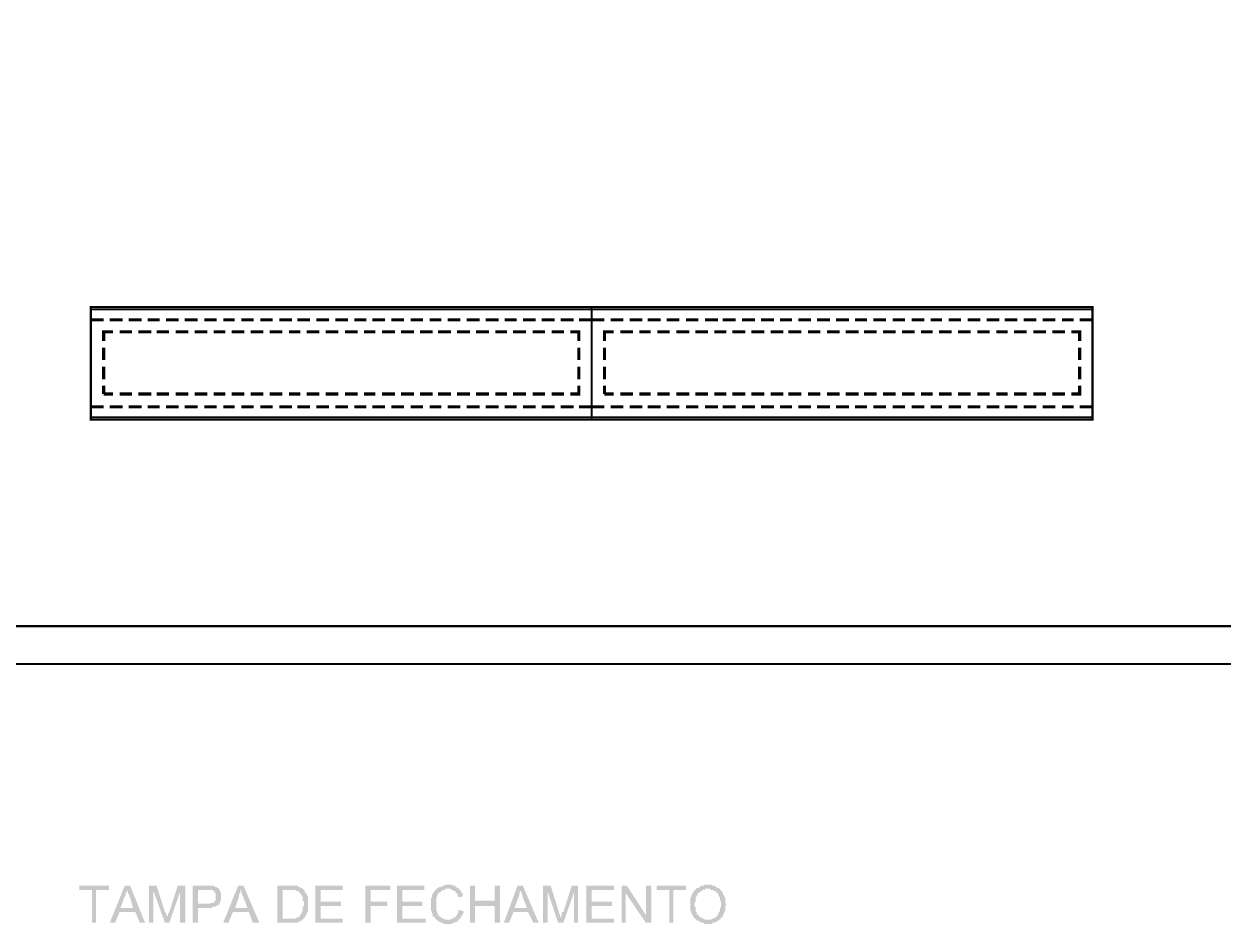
# Model space of a CAD drawing. Header units: millimetres. Extents: x 3240 to 3412, y 1366 to 1426.
# Drawn here: x 3376.373 to 3381.166, y 1383.042 to 1386.639 of the extents above; entities that cross this region are included whole.
import ezdxf

# ---------------------------------------------------------------- set-up
doc = ezdxf.new("R2010")
doc.units = ezdxf.units.MM
doc.layers.add('detalhes', color=1, linetype='Continuous')
doc.layers.add('P', color=7, linetype='Continuous')

# ---------------------------------------------------------------- blocks, each defined once
blk = doc.blocks.new('corte bb')
at = {"layer": 'detalhes', "linetype": 'Continuous'}
for points in [[(8.477, 33.297), (8.477, 34.602), (7.966, 34.602), (7.966, 34.779), (9.147, 34.779), (9.147, 34.602), (8.636, 34.602), (8.636, 33.297), (8.477, 33.297)], [(9.183, 33.297), (9.782, 34.779), (9.994, 34.779), (10.594, 33.297), (10.382, 33.297), (10.206, 33.72), (9.571, 33.72), (9.606, 33.879), (10.117, 33.879), (9.994, 34.302), (9.959, 34.355), (9.959, 34.443), (9.906, 34.443), (9.906, 34.567), (9.871, 34.567), (9.871, 34.514), (9.818, 34.514), (9.818, 34.39), (9.782, 34.355), (9.606, 33.879), (9.571, 33.72), (9.394, 33.297), (9.183, 33.297)], [(10.752, 33.297), (10.752, 34.779), (11.052, 34.779), (11.387, 33.72), (11.44, 33.667), (11.44, 33.597), (11.476, 33.544), (11.511, 33.597), (11.511, 33.667), (11.564, 33.72), (11.899, 34.779), (12.199, 34.779), (12.199, 33.297), (11.987, 33.297), (11.987, 34.514), (11.564, 33.297), (11.387, 33.297), (10.929, 34.567), (10.929, 33.297), (10.752, 33.297)], [(12.499, 33.297), (12.499, 34.779), (13.345, 34.779), (13.381, 34.726), (13.292, 34.602), (12.71, 34.602), (12.71, 34.055), (13.204, 34.055), (13.204, 34.091), (13.345, 34.091), (13.345, 34.144), (13.381, 34.144), (13.381, 34.179), (13.416, 34.179), (13.416, 34.479), (13.381, 34.479), (13.381, 34.514), (13.345, 34.567), (13.292, 34.567), (13.292, 34.602), (13.381, 34.726), (13.469, 34.726), (13.469, 34.69), (13.504, 34.69), (13.557, 34.655), (13.557, 34.602), (13.592, 34.602), (13.592, 34.514), (13.628, 34.514), (13.628, 34.179), (13.592, 34.144), (13.592, 34.091), (13.557, 34.055), (13.557, 34.02), (13.504, 34.02), (13.469, 33.967), (13.416, 33.967), (13.416, 33.932), (13.292, 33.932), (13.257, 33.879), (12.71, 33.879), (12.71, 33.297), (12.499, 33.297)], [(13.716, 33.297), (14.316, 34.779), (14.527, 34.779), (15.162, 33.297), (14.898, 33.297), (14.739, 33.72), (14.686, 33.879), (14.527, 34.302), (14.527, 34.355), (14.474, 34.39), (14.474, 34.479), (14.439, 34.479), (14.439, 34.602), (14.404, 34.602), (14.404, 34.479), (14.351, 34.443), (14.351, 34.355), (14.192, 33.879), (14.686, 33.879), (14.739, 33.72), (14.104, 33.72), (13.927, 33.297), (13.716, 33.297)], [(15.885, 33.297), (15.885, 34.779), (16.679, 34.779), (16.732, 34.726), (16.803, 34.726), (16.803, 34.69), (16.732, 34.567), (16.644, 34.567), (16.591, 34.602), (16.097, 34.602), (16.097, 33.456), (16.591, 33.456), (16.644, 33.509), (16.732, 33.509), (16.732, 33.544), (16.767, 33.544), (16.767, 33.597), (16.803, 33.597), (16.803, 33.632), (16.856, 33.667), (16.856, 33.72), (16.891, 33.755), (16.891, 33.932), (16.944, 33.967), (16.944, 34.144), (16.891, 34.179), (16.891, 34.355), (16.856, 34.355), (16.856, 34.39), (16.803, 34.443), (16.803, 34.479), (16.767, 34.479), (16.767, 34.514), (16.732, 34.514), (16.732, 34.567), (16.803, 34.69), (16.856, 34.69), (16.979, 34.567), (16.979, 34.514), (17.014, 34.514), (17.014, 34.479), (17.067, 34.443), (17.067, 34.355), (17.102, 34.355), (17.102, 33.72), (17.067, 33.72), (17.067, 33.632), (17.014, 33.632), (17.014, 33.544), (16.979, 33.544), (16.979, 33.509), (16.856, 33.385), (16.803, 33.385), (16.803, 33.332), (16.732, 33.332), (16.679, 33.297), (15.885, 33.297)], [(17.402, 33.297), (17.402, 34.779), (18.496, 34.779), (18.496, 34.602), (17.614, 34.602), (17.614, 34.144), (18.425, 34.144), (18.425, 33.967), (17.614, 33.967), (17.614, 33.456), (18.496, 33.456), (18.496, 33.297), (17.402, 33.297)], [(19.396, 33.297), (19.396, 34.779), (20.401, 34.779), (20.401, 34.602), (19.607, 34.602), (19.607, 34.144), (20.277, 34.144), (20.277, 33.967), (19.607, 33.967), (19.607, 33.297), (19.396, 33.297)], [(20.666, 33.297), (20.666, 34.779), (21.759, 34.779), (21.759, 34.602), (20.877, 34.602), (20.877, 34.144), (21.671, 34.144), (21.671, 33.967), (20.877, 33.967), (20.877, 33.456), (21.812, 33.456), (21.812, 33.297), (20.666, 33.297)], [(22.518, 33.244), (22.518, 33.297), (22.394, 33.297), (22.394, 33.332), (22.306, 33.332), (22.306, 33.385), (22.271, 33.385), (22.271, 33.42), (22.235, 33.42), (22.182, 33.456), (22.182, 33.509), (22.147, 33.509), (22.147, 33.544), (22.094, 33.544), (22.094, 33.632), (22.059, 33.667), (22.059, 33.755), (22.024, 33.755), (22.024, 34.302), (22.059, 34.302), (22.059, 34.39), (22.094, 34.443), (22.094, 34.479), (22.147, 34.514), (22.147, 34.567), (22.182, 34.567), (22.182, 34.602), (22.235, 34.602), (22.235, 34.655), (22.271, 34.655), (22.271, 34.69), (22.306, 34.69), (22.359, 34.726), (22.447, 34.726), (22.447, 34.779), (22.571, 34.779), (22.571, 34.814), (22.87, 34.814), (22.87, 34.779), (22.994, 34.779), (22.994, 34.726), (23.029, 34.726), (23.082, 34.69), (23.117, 34.69), (23.117, 34.655), (23.153, 34.655), (23.153, 34.602), (23.206, 34.602), (23.206, 34.567), (23.241, 34.567), (23.241, 34.479), (23.294, 34.479), (23.294, 34.355), (23.117, 34.302), (23.117, 34.355), (23.082, 34.355), (23.082, 34.443), (22.994, 34.514), (22.994, 34.567), (22.906, 34.567), (22.906, 34.602), (22.817, 34.602), (22.817, 34.655), (22.606, 34.655), (22.571, 34.602), (22.482, 34.602), (22.482, 34.567), (22.447, 34.567), (22.394, 34.514), (22.359, 34.514), (22.359, 34.479), (22.306, 34.479), (22.306, 34.443), (22.271, 34.39), (22.271, 34.355), (22.235, 34.302), (22.235, 33.755), (22.271, 33.755), (22.271, 33.667), (22.306, 33.632), (22.306, 33.597), (22.359, 33.597), (22.359, 33.544), (22.394, 33.544), (22.394, 33.509), (22.447, 33.509), (22.482, 33.456), (22.571, 33.456), (22.571, 33.42), (22.817, 33.42), (22.817, 33.456), (22.906, 33.456), (22.941, 33.509), (22.994, 33.509), (22.994, 33.544), (23.029, 33.544), (23.029, 33.597), (23.082, 33.632), (23.082, 33.667), (23.117, 33.72), (23.117, 33.808), (23.329, 33.755), (23.329, 33.667), (23.294, 33.667), (23.294, 33.597), (23.241, 33.597), (23.241, 33.509), (23.206, 33.509), (23.206, 33.456), (23.153, 33.456), (23.153, 33.42), (23.117, 33.42), (23.117, 33.385), (23.082, 33.385), (23.082, 33.332), (22.994, 33.332), (22.994, 33.297), (22.87, 33.297), (22.87, 33.244), (22.518, 33.244)], [(23.576, 33.297), (23.576, 34.779), (23.788, 34.779), (23.788, 34.179), (24.564, 34.179), (24.564, 34.779), (24.775, 34.779), (24.775, 33.297), (24.564, 33.297), (24.564, 33.967), (23.788, 33.967), (23.788, 33.297), (23.576, 33.297)], [(24.934, 33.297), (25.481, 34.779), (25.693, 34.779), (26.328, 33.297), (26.116, 33.297), (25.904, 33.72), (25.869, 33.879), (25.693, 34.302), (25.693, 34.39), (25.657, 34.39), (25.657, 34.514), (25.622, 34.514), (25.622, 34.567), (25.569, 34.567), (25.569, 34.443), (25.534, 34.39), (25.534, 34.355), (25.357, 33.879), (25.869, 33.879), (25.904, 33.72), (25.322, 33.72), (25.146, 33.297), (24.934, 33.297)], [(26.504, 33.297), (26.504, 34.779), (26.804, 34.779), (27.139, 33.72), (27.139, 33.667), (27.174, 33.632), (27.174, 33.544), (27.227, 33.509), (27.227, 33.597), (27.262, 33.632), (27.262, 33.72), (27.315, 33.72), (27.651, 34.779), (27.897, 34.779), (27.897, 33.297), (27.739, 33.297), (27.739, 34.514), (27.315, 33.297), (27.104, 33.297), (26.68, 34.567), (26.68, 33.297), (26.504, 33.297)], [(28.233, 33.297), (28.233, 34.779), (29.344, 34.779), (29.344, 34.602), (28.444, 34.602), (28.444, 34.144), (29.256, 34.144), (29.256, 33.967), (28.444, 33.967), (28.444, 33.456), (29.344, 33.456), (29.344, 33.297), (28.233, 33.297)], [(29.644, 33.297), (29.644, 34.779), (29.855, 34.779), (30.614, 33.597), (30.614, 34.779), (30.826, 34.779), (30.826, 33.297), (30.614, 33.297), (29.802, 34.479), (29.802, 33.297), (29.644, 33.297)], [(31.549, 33.297), (31.549, 34.602), (31.037, 34.602), (31.037, 34.779), (32.219, 34.779), (32.219, 34.602), (31.707, 34.602), (31.707, 33.297), (31.549, 33.297)], [(32.942, 33.244), (32.942, 33.297), (32.819, 33.297), (32.766, 33.332), (32.731, 33.332), (32.731, 33.385), (32.642, 33.385), (32.642, 33.42), (32.607, 33.42), (32.607, 33.456), (32.554, 33.456), (32.554, 33.509), (32.519, 33.509), (32.519, 33.544), (32.466, 33.597), (32.466, 33.632), (32.431, 33.667), (32.431, 33.755), (32.395, 33.755), (32.395, 34.302), (32.431, 34.302), (32.431, 34.39), (32.466, 34.443), (32.466, 34.479), (32.519, 34.514), (32.519, 34.567), (32.554, 34.567), (32.554, 34.602), (32.607, 34.602), (32.607, 34.655), (32.642, 34.655), (32.642, 34.69), (32.731, 34.69), (32.731, 34.726), (32.766, 34.726), (32.819, 34.779), (32.942, 34.779), (32.977, 34.655), (32.977, 34.602), (32.854, 34.602), (32.854, 34.567), (32.819, 34.567), (32.766, 34.514), (32.731, 34.514), (32.731, 34.479), (32.678, 34.479), (32.678, 34.39), (32.642, 34.39), (32.642, 34.355), (32.607, 34.302), (32.607, 34.144), (32.554, 34.091), (32.554, 33.932), (32.607, 33.932), (32.607, 33.755), (32.642, 33.72), (32.642, 33.667), (32.678, 33.632), (32.678, 33.597), (32.731, 33.597), (32.731, 33.544), (32.766, 33.544), (32.766, 33.509), (32.854, 33.509), (32.854, 33.456), (32.942, 33.456), (32.977, 33.42), (33.242, 33.42), (33.242, 33.456), (33.313, 33.456), (33.366, 33.509), (33.401, 33.509), (33.401, 33.544), (33.454, 33.544), (33.454, 33.597), (33.489, 33.597), (33.489, 33.632), (33.524, 33.667), (33.524, 33.72), (33.577, 33.755), (33.577, 33.879), (33.612, 33.932), (33.612, 34.144), (33.577, 34.179), (33.577, 34.302), (33.524, 34.355), (33.524, 34.39), (33.489, 34.443), (33.489, 34.479), (33.454, 34.479), (33.454, 34.514), (33.401, 34.514), (33.401, 34.567), (33.313, 34.567), (33.313, 34.602), (33.189, 34.602), (33.189, 34.655), (32.977, 34.655), (32.942, 34.779), (32.942, 34.814), (33.242, 34.814), (33.242, 34.779), (33.366, 34.779), (33.401, 34.726), (33.454, 34.726), (33.454, 34.69), (33.524, 34.69), (33.524, 34.655), (33.577, 34.655), (33.577, 34.602), (33.612, 34.602), (33.612, 34.567), (33.665, 34.567), (33.665, 34.514), (33.701, 34.479), (33.701, 34.443), (33.736, 34.39), (33.736, 34.355), (33.789, 34.302), (33.789, 34.055), (33.824, 34.055), (33.824, 34.02), (33.789, 33.967), (33.789, 33.755), (33.736, 33.72), (33.736, 33.632), (33.701, 33.632), (33.701, 33.544), (33.665, 33.544), (33.665, 33.509), (33.612, 33.509), (33.612, 33.456), (33.577, 33.456), (33.577, 33.42), (33.524, 33.42), (33.524, 33.385), (33.489, 33.385), (33.454, 33.332), (33.401, 33.332), (33.366, 33.297), (33.277, 33.297), (33.242, 33.244), (32.942, 33.244)]]:
    blk.add_hatch(color=256, dxfattribs=at).paths.add_polyline_path(points)

msp = doc.modelspace()

# ---------------------------------------------------------------- linework, layer by layer
at = {"layer": 'P'}
for points, const_width in [([(3333.3759, 1419.7588), (3333.3759, 1384.0806), (3388.277, 1384.0806), (3388.277, 1419.7588)], 0.0085), ([(3333.5241, 1419.7588), (3333.5241, 1384.2323), (3388.1288, 1384.2323), (3388.1288, 1419.7588)], 0.0085), ([(3378.6426, 1385.0578), (3376.6406, 1385.0578), (3376.6406, 1385.5076), (3378.6426, 1385.5076), (3378.6426, 1385.0578)], 0.0085), ([(3378.6426, 1385.4988), (3376.6406, 1385.4988)], 0.0085), ([(3380.6446, 1385.0578), (3378.6426, 1385.0578), (3378.6426, 1385.5076), (3380.6446, 1385.5076), (3380.6446, 1385.0578)], 0.0085), ([(3380.6446, 1385.4988), (3378.6426, 1385.4988)], 0.0085), ([(3376.6406, 1385.4565), (3376.6918, 1385.4565)], 0.0127), ([(3376.7165, 1385.4565), (3376.7676, 1385.4565)], 0.0127), ([(3376.7923, 1385.4565), (3376.8435, 1385.4565)], 0.0127), ([(3376.8682, 1385.4565), (3376.9158, 1385.4565)], 0.0127), ([(3376.9405, 1385.4565), (3376.9916, 1385.4565)], 0.0127), ([(3377.0163, 1385.4565), (3377.0675, 1385.4565)], 0.0127), ([(3377.0939, 1385.4565), (3377.1433, 1385.4565)], 0.0127), ([(3377.1698, 1385.4565), (3377.2156, 1385.4565)], 0.0127), ([(3377.2421, 1385.4565), (3377.2915, 1385.4565)], 0.0127), ([(3377.3179, 1385.4565), (3377.3673, 1385.4565)], 0.0127), ([(3377.3938, 1385.4565), (3377.4449, 1385.4565)], 0.0127), ([(3377.4661, 1385.4565), (3377.5173, 1385.4565)], 0.0127), ([(3377.542, 1385.4565), (3377.5931, 1385.4565)], 0.0127), ([(3377.6178, 1385.4565), (3377.669, 1385.4565)], 0.0127), ([(3377.6937, 1385.4565), (3377.7413, 1385.4565)], 0.0127), ([(3377.766, 1385.4565), (3377.8171, 1385.4565)], 0.0127), ([(3377.8418, 1385.4565), (3377.893, 1385.4565)], 0.0127), ([(3377.9194, 1385.4565), (3377.9688, 1385.4565)], 0.0127), ([(3377.9953, 1385.4565), (3378.0411, 1385.4565)], 0.0127), ([(3378.0676, 1385.4565), (3378.117, 1385.4565)], 0.0127), ([(3378.1434, 1385.4565), (3378.1946, 1385.4565)], 0.0127), ([(3378.2193, 1385.4565), (3378.2704, 1385.4565)], 0.0127), ([(3378.2951, 1385.4565), (3378.3428, 1385.4565)], 0.0127), ([(3378.3675, 1385.4565), (3378.4186, 1385.4565)], 0.0127), ([(3378.4433, 1385.4565), (3378.4945, 1385.4565)], 0.0127), ([(3378.5192, 1385.4565), (3378.5703, 1385.4565)], 0.0127), ([(3378.5915, 1385.4565), (3378.6426, 1385.4565)], 0.0127), ([(3378.6426, 1385.4565), (3378.6938, 1385.4565)], 0.0127), ([(3378.7185, 1385.4565), (3378.7696, 1385.4565)], 0.0127), ([(3378.7943, 1385.4565), (3378.8455, 1385.4565)], 0.0127), ([(3378.8666, 1385.4565), (3378.9178, 1385.4565)], 0.0127), ([(3378.9425, 1385.4565), (3378.9936, 1385.4565)], 0.0127), ([(3379.0201, 1385.4565), (3379.0695, 1385.4565)], 0.0127), ([(3379.0959, 1385.4565), (3379.1471, 1385.4565)], 0.0127), ([(3379.1665, 1385.4565), (3379.2177, 1385.4565)], 0.0127), ([(3379.2441, 1385.4565), (3379.2953, 1385.4565)], 0.0127), ([(3379.32, 1385.4565), (3379.3711, 1385.4565)], 0.0127), ([(3379.3958, 1385.4565), (3379.4434, 1385.4565)], 0.0127), ([(3379.4681, 1385.4565), (3379.5193, 1385.4565)], 0.0127), ([(3379.544, 1385.4565), (3379.5951, 1385.4565)], 0.0127), ([(3379.6198, 1385.4565), (3379.671, 1385.4565)], 0.0127), ([(3379.6957, 1385.4565), (3379.7433, 1385.4565)], 0.0127), ([(3379.768, 1385.4565), (3379.8191, 1385.4565)], 0.0127), ([(3379.8456, 1385.4565), (3379.895, 1385.4565)], 0.0127), ([(3379.9214, 1385.4565), (3379.9726, 1385.4565)], 0.0127), ([(3379.9973, 1385.4565), (3380.0432, 1385.4565)], 0.0127), ([(3380.0696, 1385.4565), (3380.119, 1385.4565)], 0.0127), ([(3380.1455, 1385.4565), (3380.1966, 1385.4565)], 0.0127), ([(3380.2213, 1385.4565), (3380.2725, 1385.4565)], 0.0127), ([(3380.2936, 1385.4565), (3380.3448, 1385.4565)], 0.0127), ([(3380.3695, 1385.4565), (3380.4206, 1385.4565)], 0.0127), ([(3380.4453, 1385.4565), (3380.4965, 1385.4565)], 0.0127), ([(3380.5229, 1385.4565), (3380.5688, 1385.4565)], 0.0127), ([(3380.5935, 1385.4565), (3380.6446, 1385.4565)], 0.0127), ([(3376.6918, 1385.3718), (3376.6918, 1385.4088), (3376.7288, 1385.4088)], 0.0127), ([(3376.7553, 1385.4088), (3376.8047, 1385.4088)], 0.0127), ([(3376.8311, 1385.4088), (3376.8823, 1385.4088)], 0.0127), ([(3376.9034, 1385.4088), (3376.9528, 1385.4088)], 0.0127), ([(3376.9793, 1385.4088), (3377.0304, 1385.4088)], 0.0127), ([(3377.0551, 1385.4088), (3377.1063, 1385.4088)], 0.0127), ([(3377.131, 1385.4088), (3377.1786, 1385.4088)], 0.0127), ([(3377.2033, 1385.4088), (3377.2544, 1385.4088)], 0.0127), ([(3377.2791, 1385.4088), (3377.3303, 1385.4088)], 0.0127), ([(3377.355, 1385.4088), (3377.4061, 1385.4088)], 0.0127), ([(3377.4326, 1385.4088), (3377.4785, 1385.4088)], 0.0127), ([(3377.5032, 1385.4088), (3377.5543, 1385.4088)], 0.0127), ([(3377.579, 1385.4088), (3377.6302, 1385.4088)], 0.0127), ([(3377.6566, 1385.4088), (3377.7078, 1385.4088)], 0.0127), ([(3377.7325, 1385.4088), (3377.7783, 1385.4088)], 0.0127), ([(3377.8048, 1385.4088), (3377.8559, 1385.4088)], 0.0127), ([(3377.8806, 1385.4088), (3377.9318, 1385.4088)], 0.0127), ([(3377.9565, 1385.4088), (3378.0076, 1385.4088)], 0.0127), ([(3378.0288, 1385.4088), (3378.0799, 1385.4088)], 0.0127), ([(3378.1046, 1385.4088), (3378.1558, 1385.4088)], 0.0127), ([(3378.1805, 1385.4088), (3378.2316, 1385.4088)], 0.0127), ([(3378.2581, 1385.4088), (3378.304, 1385.4088)], 0.0127), ([(3378.3287, 1385.4088), (3378.3798, 1385.4088)], 0.0127), ([(3378.4063, 1385.4088), (3378.4557, 1385.4088)], 0.0127), ([(3378.4821, 1385.4088), (3378.5315, 1385.4088)], 0.0127), ([(3378.558, 1385.4088), (3378.5915, 1385.4088), (3378.5915, 1385.3718)], 0.0127), ([(3378.6938, 1385.3718), (3378.6938, 1385.4088), (3378.7308, 1385.4088)], 0.0127), ([(3378.7573, 1385.4088), (3378.8084, 1385.4088)], 0.0127), ([(3378.8331, 1385.4088), (3378.879, 1385.4088)], 0.0127), ([(3378.9054, 1385.4088), (3378.9548, 1385.4088)], 0.0127), ([(3378.9813, 1385.4088), (3379.0324, 1385.4088)], 0.0127), ([(3379.0571, 1385.4088), (3379.1083, 1385.4088)], 0.0127), ([(3379.133, 1385.4088), (3379.1806, 1385.4088)], 0.0127), ([(3379.2053, 1385.4088), (3379.2565, 1385.4088)], 0.0127), ([(3379.2812, 1385.4088), (3379.3323, 1385.4088)], 0.0127), ([(3379.3588, 1385.4088), (3379.4082, 1385.4088)], 0.0127), ([(3379.4293, 1385.4088), (3379.4805, 1385.4088)], 0.0127), ([(3379.5069, 1385.4088), (3379.5563, 1385.4088)], 0.0127), ([(3379.5828, 1385.4088), (3379.6339, 1385.4088)], 0.0127), ([(3379.6586, 1385.4088), (3379.7098, 1385.4088)], 0.0127), ([(3379.7309, 1385.4088), (3379.7821, 1385.4088)], 0.0127), ([(3379.8068, 1385.4088), (3379.8579, 1385.4088)], 0.0127), ([(3379.8826, 1385.4088), (3379.9338, 1385.4088)], 0.0127), ([(3379.9585, 1385.4088), (3380.0061, 1385.4088)], 0.0127), ([(3380.0308, 1385.4088), (3380.082, 1385.4088)], 0.0127), ([(3380.1067, 1385.4088), (3380.1578, 1385.4088)], 0.0127), ([(3380.1843, 1385.4088), (3380.2337, 1385.4088)], 0.0127), ([(3380.2601, 1385.4088), (3380.306, 1385.4088)], 0.0127), ([(3380.3307, 1385.4088), (3380.3818, 1385.4088)], 0.0127), ([(3380.4083, 1385.4088), (3380.4594, 1385.4088)], 0.0127), ([(3380.4841, 1385.4088), (3380.5353, 1385.4088)], 0.0127), ([(3380.56, 1385.4088), (3380.5935, 1385.4088), (3380.5935, 1385.3718)], 0.0127), ([(3376.6918, 1385.2959), (3376.6918, 1385.3453)], 0.0127), ([(3378.5915, 1385.3453), (3378.5915, 1385.2959)], 0.0127), ([(3378.6938, 1385.2959), (3378.6938, 1385.3453)], 0.0127), ([(3380.5935, 1385.3453), (3380.5935, 1385.2959)], 0.0127), ([(3376.6918, 1385.2183), (3376.6918, 1385.2695)], 0.0127), ([(3378.5915, 1385.2695), (3378.5915, 1385.2183)], 0.0127), ([(3378.6938, 1385.2183), (3378.6938, 1385.2695)], 0.0127), ([(3380.5935, 1385.2695), (3380.5935, 1385.2183)], 0.0127), ([(3376.6918, 1385.1601), (3376.6918, 1385.1936)], 0.0127), ([(3378.5915, 1385.1936), (3378.5915, 1385.1601), (3378.558, 1385.1601)], 0.0127), ([(3378.6938, 1385.1601), (3378.6938, 1385.1936)], 0.0127), ([(3380.5935, 1385.1936), (3380.5935, 1385.1601), (3380.56, 1385.1601)], 0.0127), ([(3376.7288, 1385.1601), (3376.6918, 1385.1601)], 0.0127), ([(3376.8047, 1385.1601), (3376.7553, 1385.1601)], 0.0127), ([(3376.8823, 1385.1601), (3376.8311, 1385.1601)], 0.0127), ([(3376.9528, 1385.1601), (3376.9034, 1385.1601)], 0.0127), ([(3377.0304, 1385.1601), (3376.9793, 1385.1601)], 0.0127), ([(3377.1063, 1385.1601), (3377.0551, 1385.1601)], 0.0127), ([(3377.1786, 1385.1601), (3377.131, 1385.1601)], 0.0127), ([(3377.2544, 1385.1601), (3377.2033, 1385.1601)], 0.0127), ([(3377.3303, 1385.1601), (3377.2791, 1385.1601)], 0.0127), ([(3377.4061, 1385.1601), (3377.355, 1385.1601)], 0.0127), ([(3377.4785, 1385.1601), (3377.4326, 1385.1601)], 0.0127), ([(3377.5543, 1385.1601), (3377.5032, 1385.1601)], 0.0127), ([(3377.6302, 1385.1601), (3377.579, 1385.1601)], 0.0127), ([(3377.7078, 1385.1601), (3377.6566, 1385.1601)], 0.0127), ([(3377.7783, 1385.1601), (3377.7325, 1385.1601)], 0.0127), ([(3377.8559, 1385.1601), (3377.8048, 1385.1601)], 0.0127), ([(3377.9318, 1385.1601), (3377.8806, 1385.1601)], 0.0127), ([(3378.0076, 1385.1601), (3377.9565, 1385.1601)], 0.0127), ([(3378.0799, 1385.1601), (3378.0288, 1385.1601)], 0.0127), ([(3378.1558, 1385.1601), (3378.1046, 1385.1601)], 0.0127), ([(3378.2316, 1385.1601), (3378.1805, 1385.1601)], 0.0127), ([(3378.304, 1385.1601), (3378.2581, 1385.1601)], 0.0127), ([(3378.3798, 1385.1601), (3378.3287, 1385.1601)], 0.0127), ([(3378.4557, 1385.1601), (3378.4063, 1385.1601)], 0.0127), ([(3378.5315, 1385.1601), (3378.4821, 1385.1601)], 0.0127), ([(3378.7308, 1385.1601), (3378.6938, 1385.1601)], 0.0127), ([(3378.8084, 1385.1601), (3378.7573, 1385.1601)], 0.0127), ([(3378.879, 1385.1601), (3378.8331, 1385.1601)], 0.0127), ([(3378.9548, 1385.1601), (3378.9054, 1385.1601)], 0.0127), ([(3379.0324, 1385.1601), (3378.9813, 1385.1601)], 0.0127), ([(3379.1083, 1385.1601), (3379.0571, 1385.1601)], 0.0127), ([(3379.1806, 1385.1601), (3379.133, 1385.1601)], 0.0127), ([(3379.2565, 1385.1601), (3379.2053, 1385.1601)], 0.0127), ([(3379.3323, 1385.1601), (3379.2812, 1385.1601)], 0.0127), ([(3379.4082, 1385.1601), (3379.3588, 1385.1601)], 0.0127), ([(3379.4805, 1385.1601), (3379.4293, 1385.1601)], 0.0127), ([(3379.5563, 1385.1601), (3379.5069, 1385.1601)], 0.0127), ([(3379.6339, 1385.1601), (3379.5828, 1385.1601)], 0.0127), ([(3379.7098, 1385.1601), (3379.6586, 1385.1601)], 0.0127), ([(3379.7821, 1385.1601), (3379.7309, 1385.1601)], 0.0127), ([(3379.8579, 1385.1601), (3379.8068, 1385.1601)], 0.0127), ([(3379.9338, 1385.1601), (3379.8826, 1385.1601)], 0.0127), ([(3380.0061, 1385.1601), (3379.9585, 1385.1601)], 0.0127), ([(3380.082, 1385.1601), (3380.0308, 1385.1601)], 0.0127), ([(3380.1578, 1385.1601), (3380.1067, 1385.1601)], 0.0127), ([(3380.2337, 1385.1601), (3380.1843, 1385.1601)], 0.0127), ([(3380.306, 1385.1601), (3380.2601, 1385.1601)], 0.0127), ([(3380.3818, 1385.1601), (3380.3307, 1385.1601)], 0.0127), ([(3380.4594, 1385.1601), (3380.4083, 1385.1601)], 0.0127), ([(3380.5353, 1385.1601), (3380.4841, 1385.1601)], 0.0127), ([(3376.6918, 1385.109), (3376.6406, 1385.109)], 0.0127), ([(3376.7676, 1385.109), (3376.7165, 1385.109)], 0.0127), ([(3376.8435, 1385.109), (3376.7923, 1385.109)], 0.0127), ([(3376.9158, 1385.109), (3376.8682, 1385.109)], 0.0127), ([(3376.9916, 1385.109), (3376.9405, 1385.109)], 0.0127), ([(3377.0675, 1385.109), (3377.0163, 1385.109)], 0.0127), ([(3377.1433, 1385.109), (3377.0939, 1385.109)], 0.0127), ([(3377.2156, 1385.109), (3377.1698, 1385.109)], 0.0127), ([(3377.2915, 1385.109), (3377.2421, 1385.109)], 0.0127), ([(3377.3673, 1385.109), (3377.3179, 1385.109)], 0.0127), ([(3377.4449, 1385.109), (3377.3938, 1385.109)], 0.0127), ([(3377.5173, 1385.109), (3377.4661, 1385.109)], 0.0127), ([(3377.5931, 1385.109), (3377.542, 1385.109)], 0.0127), ([(3377.669, 1385.109), (3377.6178, 1385.109)], 0.0127), ([(3377.7413, 1385.109), (3377.6937, 1385.109)], 0.0127), ([(3377.8171, 1385.109), (3377.766, 1385.109)], 0.0127), ([(3377.893, 1385.109), (3377.8418, 1385.109)], 0.0127), ([(3377.9688, 1385.109), (3377.9194, 1385.109)], 0.0127), ([(3378.0411, 1385.109), (3377.9953, 1385.109)], 0.0127), ([(3378.117, 1385.109), (3378.0676, 1385.109)], 0.0127), ([(3378.1946, 1385.109), (3378.1434, 1385.109)], 0.0127), ([(3378.2704, 1385.109), (3378.2193, 1385.109)], 0.0127), ([(3378.3428, 1385.109), (3378.2951, 1385.109)], 0.0127), ([(3378.4186, 1385.109), (3378.3675, 1385.109)], 0.0127), ([(3378.4945, 1385.109), (3378.4433, 1385.109)], 0.0127), ([(3378.5703, 1385.109), (3378.5192, 1385.109)], 0.0127), ([(3378.6426, 1385.109), (3378.5915, 1385.109)], 0.0127), ([(3378.6938, 1385.109), (3378.6426, 1385.109)], 0.0127), ([(3378.7696, 1385.109), (3378.7185, 1385.109)], 0.0127), ([(3378.8455, 1385.109), (3378.7943, 1385.109)], 0.0127), ([(3378.9178, 1385.109), (3378.8666, 1385.109)], 0.0127), ([(3378.9936, 1385.109), (3378.9425, 1385.109)], 0.0127), ([(3379.0695, 1385.109), (3379.0201, 1385.109)], 0.0127), ([(3379.1471, 1385.109), (3379.0959, 1385.109)], 0.0127), ([(3379.2177, 1385.109), (3379.1665, 1385.109)], 0.0127), ([(3379.2953, 1385.109), (3379.2441, 1385.109)], 0.0127), ([(3379.3711, 1385.109), (3379.32, 1385.109)], 0.0127), ([(3379.4434, 1385.109), (3379.3958, 1385.109)], 0.0127), ([(3379.5193, 1385.109), (3379.4681, 1385.109)], 0.0127), ([(3379.5951, 1385.109), (3379.544, 1385.109)], 0.0127), ([(3379.671, 1385.109), (3379.6198, 1385.109)], 0.0127), ([(3379.7433, 1385.109), (3379.6957, 1385.109)], 0.0127), ([(3379.8191, 1385.109), (3379.768, 1385.109)], 0.0127), ([(3379.895, 1385.109), (3379.8456, 1385.109)], 0.0127), ([(3379.9726, 1385.109), (3379.9214, 1385.109)], 0.0127), ([(3380.0432, 1385.109), (3379.9973, 1385.109)], 0.0127), ([(3380.119, 1385.109), (3380.0696, 1385.109)], 0.0127), ([(3380.1966, 1385.109), (3380.1455, 1385.109)], 0.0127), ([(3380.2725, 1385.109), (3380.2213, 1385.109)], 0.0127), ([(3380.3448, 1385.109), (3380.2936, 1385.109)], 0.0127), ([(3380.4206, 1385.109), (3380.3695, 1385.109)], 0.0127), ([(3380.4965, 1385.109), (3380.4453, 1385.109)], 0.0127), ([(3380.5688, 1385.109), (3380.5229, 1385.109)], 0.0127), ([(3380.6446, 1385.109), (3380.5935, 1385.109)], 0.0127), ([(3378.6426, 1385.0666), (3376.6406, 1385.0666)], 0.0085), ([(3380.6446, 1385.0666), (3378.6426, 1385.0666)], 0.0085)]:
    msp.add_lwpolyline(points, dxfattribs=dict(at, const_width=const_width))

# ---------------------------------------------------------------- block references
at = {"xscale": 0.1, "yscale": 0.1, "zscale": 0.1}
msp.add_blockref('corte bb', (3375.7981, 1379.7172), dxfattribs=at)

doc.saveas('drawing.dxf')
